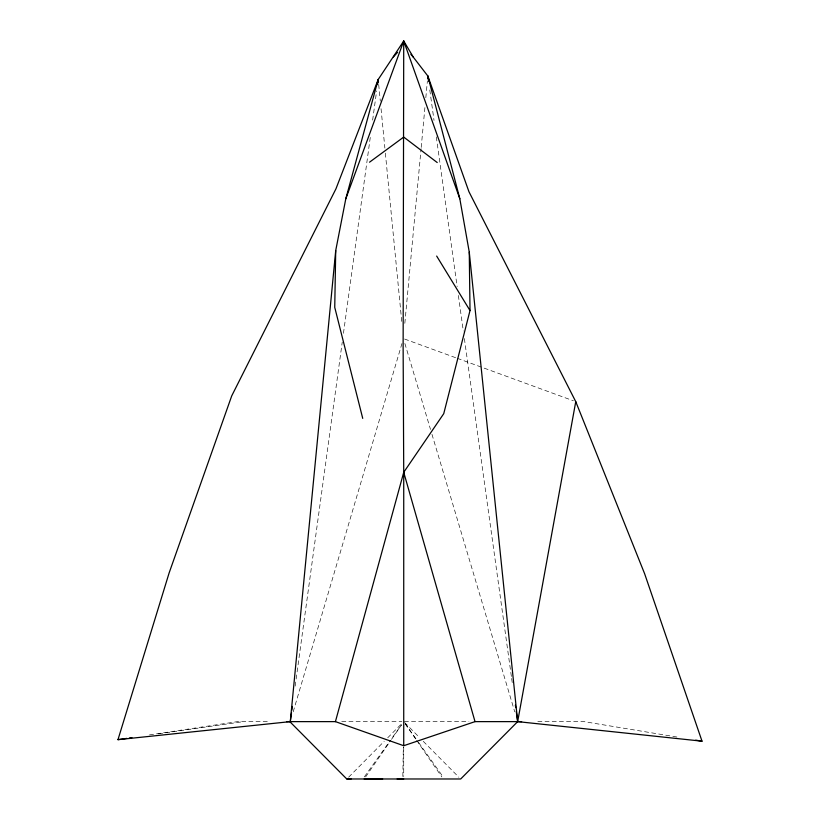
<?xml version="1.0" encoding="UTF-8"?>
<svg xmlns="http://www.w3.org/2000/svg" width="820" height="820" viewBox="0 0 820 820"><rect width="100%" height="100%" fill="white"/><g stroke="black" fill="none" stroke-linecap="round" stroke-linejoin="round"><path stroke-width="0.61" stroke-dasharray="4.1 3.07" d="M402.845 776.427L403.317 747.122M404.834 323.305L421.09 148.686M421.203 147.405L425.119 105.349M425.826 97.693L427.374 81.129M295.159 686.104L342.237 342.186M343.457 333.309L370.384 136.602M372.639 120.099L376.636 90.917M293.191 711.811L401.964 343.508M365.638 776.889L390.791 740.399M391.509 739.363L401.574 724.767L391.099 739.363M364.367 776.889L390.361 740.399M348.643 777.186L384.19 741.341M387.737 737.764L401.954 723.424M149.455 734.915L237.574 721.631L270.21 721.631M158.537 733.838L243.437 721.631M341.745 721.631L401.851 721.631M404.352 721.631L468.917 721.631M537.838 721.631L584.055 721.631L676.92 737.026M404.608 339.039L456.074 357.858M457.273 358.299L573.364 400.765M404.619 722.533L419.727 737.764M423.274 741.341L458.81 777.186M405.213 723.722L417.841 741.444M418.589 742.489L443.097 776.889M405.172 723.722L415.955 739.363M416.673 740.399L441.826 776.889M404.875 343.508L430.51 429.444M431.976 434.354L514.734 711.811M429.793 89.985L434.026 120.417M436.312 136.909L457.14 286.58M458.37 295.456L463.31 330.972M464.376 338.588L511.485 677.238M511.659 678.509L512.541 684.854M378.696 84.573L380.306 101.085M381.044 108.711L384.877 148.082M385.369 153.166L401.81 322.086M403.727 747.122L403.727 776.427"/><path stroke-width="1.23" d="M289.798 721.631L346.768 778.979L460.696 778.979L517.666 721.631L702.022 741.188L644.622 573.723L575.753 401.646L468.948 191.726L427.845 76.024L413.321 57.174L403.727 41L378.204 79.499L345.794 198.809L335.718 250.561L334.744 307.377L362.727 418.384M427.609 78.576L427.845 76.024L459.825 198.768L469.265 252.109L517.666 721.631L575.753 401.646M378.45 82.031L378.204 79.499L335.933 188.877L231.711 395.906L169.115 572.965L117.977 739.66L290.29 721.631L335.718 250.561M290.29 721.631L291.51 712.754M291.858 710.212L292.371 706.409M377.507 84.573L378.204 79.499M469.265 252.109L470.014 310.555L443.743 413.669L403.727 472.31L335.421 721.631L286.518 721.631M345.794 198.809L403.727 41L459.825 198.768M393.395 56.949L397.628 52.306M369.523 162.196L403.727 137.073L437.214 162.534M335.421 721.631L403.727 745.718L475.026 721.631L521.612 721.631M117.977 739.66L126.854 738.389M129.386 738.02L131.917 737.662M397.177 778.99L403.727 778.979M351.124 778.99L346.87 778.979M382.663 779L364.193 778.979M695.739 740.152L702.022 741.188M410.881 54.335L413.321 57.174M436.66 256.065L470.014 310.555M403.727 41L403.132 346.921L403.727 472.31L475.026 721.631M427.845 76.024L428.553 81.098M515.37 705.149L515.718 707.68M516.251 711.483L517.666 721.631M403.727 472.31L403.727 745.718"/></g></svg>
